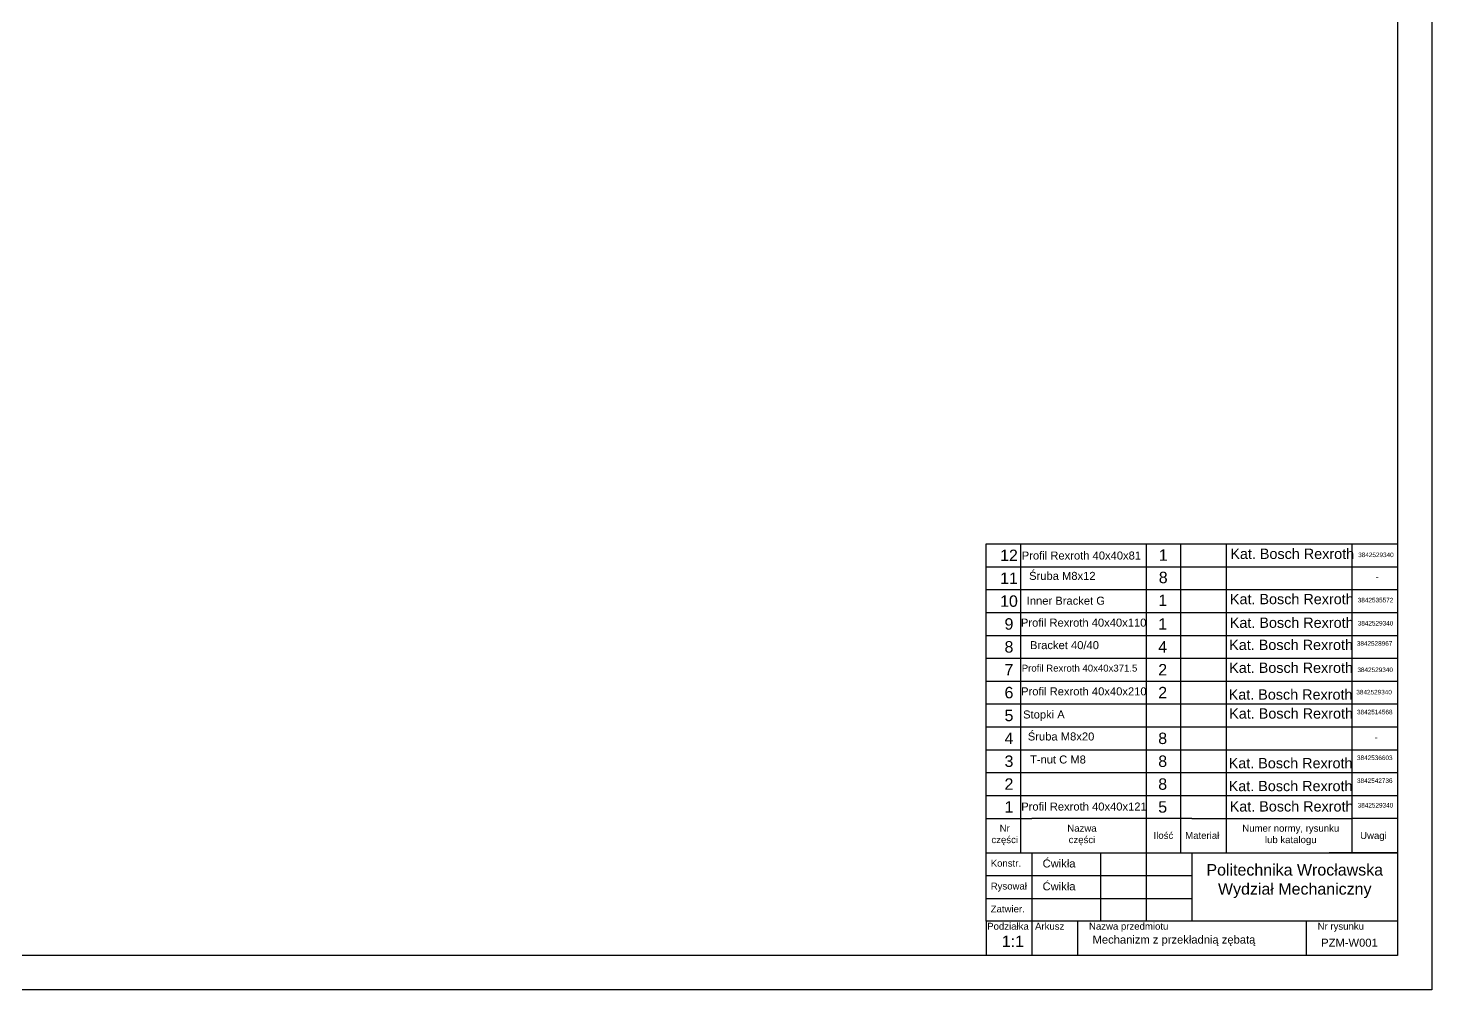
# Model space of a CAD drawing. Header units: millimetres. Extents: x 1269 to 5832, y 527 to 3540.
# Drawn here: x 3839 to 4453, y 623 to 1043 of the extents above; entities that cross this region are included whole.
import ezdxf

# ---------------------------------------------------------------- set-up
doc = ezdxf.new("R2010")
doc.units = ezdxf.units.MM
doc.layers.add('AM_6', color=7, linetype='Continuous', lineweight=50)
doc.styles.get("Standard").update_dxf_attribs({"font": 'arial.ttf'})

msp = doc.modelspace()

# ---------------------------------------------------------------- linework, layer by layer
for p, q in [((4453.423, 1463.935), (4453.423, 622.935)), ((4258.423, 807.935), (4258.423, 817.935)), ((4258.423, 817.935), (4438.423, 817.935)), ((4273.423, 817.935), (4273.423, 807.935)), ((4328.423, 817.935), (4328.423, 807.935)), ((4343.423, 817.935), (4343.423, 807.935)), ((4363.423, 817.935), (4363.423, 807.935)), ((4418.423, 817.935), (4418.423, 807.935)), ((4258.423, 797.935), (4258.423, 807.935)), ((4258.423, 807.935), (4278.423, 807.935)), ((4273.423, 807.935), (4273.423, 797.935)), ((4278.423, 807.935), (4348.423, 807.935)), ((4328.423, 807.935), (4328.423, 797.935)), ((4343.423, 807.935), (4343.423, 797.935)), ((4348.423, 807.935), (4363.423, 807.935)), ((4363.423, 807.935), (4363.423, 797.935)), ((4363.423, 807.935), (4418.423, 807.935)), ((4418.423, 807.935), (4418.423, 797.935)), ((4418.423, 807.935), (4438.423, 807.935)), ((4258.423, 787.935), (4258.423, 797.935)), ((4258.423, 797.935), (4278.423, 797.935)), ((4273.423, 797.935), (4273.423, 787.935)), ((4278.423, 797.935), (4348.423, 797.935)), ((4328.423, 797.935), (4328.423, 787.935)), ((4343.423, 797.935), (4343.423, 787.935)), ((4348.423, 797.935), (4363.423, 797.935)), ((4363.423, 797.935), (4363.423, 787.935)), ((4363.423, 797.935), (4418.423, 797.935)), ((4418.423, 797.935), (4418.423, 787.935)), ((4418.423, 797.935), (4438.423, 797.935)), ((4258.423, 777.935), (4258.423, 787.935)), ((4258.423, 787.935), (4278.423, 787.935)), ((4273.423, 787.935), (4273.423, 777.935)), ((4278.423, 787.935), (4348.423, 787.935)), ((4328.423, 787.935), (4328.423, 777.935)), ((4343.423, 787.935), (4343.423, 777.935)), ((4348.423, 787.935), (4363.423, 787.935)), ((4363.423, 787.935), (4363.423, 777.935)), ((4363.423, 787.935), (4418.423, 787.935)), ((4418.423, 787.935), (4418.423, 777.935)), ((4418.423, 787.935), (4438.423, 787.935)), ((4258.423, 767.935), (4258.423, 777.935)), ((4258.423, 777.935), (4278.423, 777.935)), ((4273.423, 777.935), (4273.423, 767.935)), ((4278.423, 777.935), (4348.423, 777.935)), ((4328.423, 777.935), (4328.423, 767.935)), ((4343.423, 777.935), (4343.423, 767.935)), ((4348.423, 777.935), (4363.423, 777.935)), ((4363.423, 777.935), (4363.423, 767.935)), ((4363.423, 777.935), (4418.423, 777.935)), ((4418.423, 777.935), (4418.423, 767.935)), ((4418.423, 777.935), (4438.423, 777.935)), ((4258.423, 757.935), (4258.423, 767.935)), ((4258.423, 767.935), (4278.423, 767.935)), ((4273.423, 767.935), (4273.423, 757.935)), ((4278.423, 767.935), (4348.423, 767.935)), ((4328.423, 767.935), (4328.423, 757.935)), ((4343.423, 767.935), (4343.423, 757.935)), ((4348.423, 767.935), (4363.423, 767.935)), ((4363.423, 767.935), (4363.423, 757.935)), ((4363.423, 767.935), (4418.423, 767.935)), ((4418.423, 767.935), (4418.423, 757.935)), ((4418.423, 767.935), (4438.423, 767.935)), ((4258.423, 747.935), (4258.423, 757.935)), ((4258.423, 757.935), (4278.423, 757.935)), ((4273.423, 757.935), (4273.423, 747.935)), ((4278.423, 757.935), (4348.423, 757.935)), ((4328.423, 757.935), (4328.423, 747.935)), ((4343.423, 757.935), (4343.423, 747.935)), ((4348.423, 757.935), (4363.423, 757.935)), ((4363.423, 757.935), (4363.423, 747.935)), ((4363.423, 757.935), (4418.423, 757.935)), ((4418.423, 757.935), (4418.423, 747.935)), ((4418.423, 757.935), (4438.423, 757.935)), ((4258.423, 737.935), (4258.423, 747.935)), ((4258.423, 747.935), (4278.423, 747.935)), ((4273.423, 747.935), (4273.423, 737.935)), ((4278.423, 747.935), (4348.423, 747.935)), ((4328.423, 747.935), (4328.423, 737.935)), ((4343.423, 747.935), (4343.423, 737.935)), ((4348.423, 747.935), (4363.423, 747.935)), ((4363.423, 747.935), (4363.423, 737.935)), ((4363.423, 747.935), (4418.423, 747.935)), ((4418.423, 747.935), (4418.423, 737.935)), ((4418.423, 747.935), (4438.423, 747.935)), ((4258.423, 727.935), (4258.423, 737.935)), ((4258.423, 737.935), (4278.423, 737.935)), ((4273.423, 737.935), (4273.423, 727.935)), ((4278.423, 737.935), (4348.423, 737.935)), ((4328.423, 737.935), (4328.423, 727.935)), ((4343.423, 737.935), (4343.423, 727.935)), ((4348.423, 737.935), (4363.423, 737.935)), ((4363.423, 737.935), (4363.423, 727.935)), ((4363.423, 737.935), (4418.423, 737.935)), ((4418.423, 737.935), (4418.423, 727.935)), ((4418.423, 737.935), (4438.423, 737.935)), ((4258.423, 717.935), (4258.423, 727.935)), ((4258.423, 727.935), (4278.423, 727.935)), ((4273.423, 727.935), (4273.423, 717.935)), ((4278.423, 727.935), (4348.423, 727.935)), ((4328.423, 727.935), (4328.423, 717.935)), ((4343.423, 727.935), (4343.423, 717.935)), ((4348.423, 727.935), (4363.423, 727.935)), ((4363.423, 727.935), (4363.423, 717.935)), ((4363.423, 727.935), (4418.423, 727.935)), ((4418.423, 727.935), (4418.423, 717.935)), ((4418.423, 727.935), (4438.423, 727.935)), ((4258.423, 707.935), (4258.423, 717.935)), ((4258.423, 717.935), (4278.423, 717.935)), ((4273.423, 717.935), (4273.423, 707.935)), ((4278.423, 717.935), (4348.423, 717.935)), ((4328.423, 717.935), (4328.423, 707.935)), ((4343.423, 717.935), (4343.423, 707.935)), ((4348.423, 717.935), (4363.423, 717.935)), ((4363.423, 717.935), (4363.423, 707.935)), ((4363.423, 717.935), (4418.423, 717.935)), ((4418.423, 717.935), (4418.423, 707.935)), ((4418.423, 717.935), (4438.423, 717.935)), ((4258.423, 697.935), (4258.423, 707.935)), ((4258.423, 707.935), (4278.423, 707.935)), ((4273.423, 707.935), (4273.423, 697.935)), ((4278.423, 707.935), (4348.423, 707.935)), ((4328.423, 707.935), (4328.423, 697.935)), ((4343.423, 707.935), (4343.423, 697.935)), ((4348.423, 707.935), (4363.423, 707.935)), ((4363.423, 707.935), (4363.423, 697.935)), ((4363.423, 707.935), (4418.423, 707.935)), ((4418.423, 707.935), (4418.423, 697.935)), ((4418.423, 707.935), (4438.423, 707.935)), ((4258.423, 682.935), (4258.423, 697.935)), ((4258.423, 697.935), (4278.423, 697.935)), ((4273.423, 697.935), (4273.423, 682.935)), ((4348.423, 697.935), (4278.423, 697.935)), ((4328.423, 697.935), (4328.423, 682.935)), ((4343.423, 697.935), (4343.423, 682.935)), ((4348.423, 697.935), (4363.423, 697.935)), ((4363.423, 697.935), (4363.423, 682.935)), ((4363.423, 697.935), (4418.423, 697.935)), ((4438.423, 697.935), (4418.423, 697.935)), ((4418.423, 697.935), (4418.423, 682.935)), ((4438.423, 697.935), (4438.423, 697.935)), ((4258.423, 672.935), (4258.423, 682.935)), ((4258.423, 682.935), (4438.423, 682.935)), ((4258.423, 682.935), (4278.423, 682.935)), ((4278.423, 682.935), (4278.423, 672.935)), ((4278.423, 682.935), (4308.423, 682.935)), ((4308.423, 682.935), (4308.423, 672.935)), ((4308.423, 682.935), (4328.423, 682.935)), ((4328.423, 682.935), (4328.423, 672.935)), ((4328.423, 682.935), (4348.423, 682.935)), ((4348.423, 682.935), (4348.423, 672.935)), ((4348.423, 682.935), (4408.423, 682.935)), ((4438.423, 682.935), (4408.423, 682.935)), ((4258.423, 662.935), (4258.423, 672.935)), ((4258.423, 672.935), (4278.423, 672.935)), ((4278.423, 672.935), (4278.423, 662.935)), ((4278.423, 672.935), (4308.423, 672.935)), ((4308.423, 672.935), (4308.423, 662.935)), ((4308.423, 672.935), (4328.423, 672.935)), ((4328.423, 672.935), (4328.423, 662.935)), ((4328.423, 672.935), (4348.423, 672.935)), ((4348.423, 672.935), (4348.423, 662.935)), ((4258.423, 652.935), (4258.423, 662.935)), ((4258.423, 662.935), (4278.423, 662.935)), ((4278.423, 662.935), (4278.423, 652.935)), ((4278.423, 662.935), (4308.423, 662.935)), ((4308.423, 662.935), (4308.423, 652.935)), ((4308.423, 662.935), (4328.423, 662.935)), ((4328.423, 662.935), (4328.423, 652.935)), ((4328.423, 662.935), (4348.423, 662.935)), ((4348.423, 662.935), (4348.423, 652.935)), ((4438.423, 652.935), (4258.423, 652.935)), ((4258.423, 652.935), (4258.423, 637.935)), ((4278.423, 652.935), (4278.423, 637.935)), ((4298.423, 652.935), (4298.423, 637.935)), ((4398.423, 652.935), (4398.423, 637.935)), ((4453.423, 622.935), (3264.423, 622.935))]:
    msp.add_line(p, q)
msp.add_lwpolyline([(3334.423, 1448.935), (4438.423, 1448.935), (4438.423, 637.935), (3334.423, 637.935)], close=True)

# ---------------------------------------------------------------- texts
at = {"layer": 'AM_6', "color": 7, "lineweight": 50, "attachment_point": 1}
for s, width, heights, insert, char_height in [('\\pxqc;12', 20, [0], (4258.423, 815.42), 5), ('\\pxql;Profil Rexroth 40x40x81', 64.75384, [3.552], (4274.017, 814.595), 3.5), ('\\pxqc;1', 14.46452, [5], (4328.652, 815.531), 5), ('\\pxqc;Kat. Bosch Rexroth', 75, [5.168], (4354.821, 815.84), 4.5), ('\\pxqc;3842529340', 20, [0], (4418.939, 814.14), 2), ('\\pxqc;11', 20, [0], (4258.423, 805.42), 5), ('\\pxql;Śruba {\\C256;M8x12}', 64.75384, [3.552], (4277.22, 805.701), 3.5), ('\\pxqc;8', 14.46452, [5], (4328.657, 805.751), 5), ('\\pxqc;-', 20, [0], (4419.518, 805.167), 3), ('\\pxqc;10', 20, [0], (4258.423, 795.42), 5), ('\\pxql;Inner Bracket G', 64.75384, [3.552], (4276.179, 794.841), 3.5), ('\\pxqc;1', 14.46452, [5], (4328.47, 795.752), 5), ('\\pxqc;Kat. Bosch Rexroth', 75, [5.168], (4354.638, 796.061), 4.5), ('\\pxqc;{\\C256;3842535572}', 20, [0], (4418.757, 794.361), 2), ('\\pxqc;9', 20, [0], (4258.423, 785.42), 5), ('\\pxql;Profil Rexroth 40x40x110', 64.75384, [3.552], (4273.647, 785.261), 3.5), ('\\pxqc;1', 14.46452, [5], (4328.423, 785.42), 5), ('\\pxqc;Kat. Bosch Rexroth', 75, [5.168], (4354.591, 785.729), 4.5), ('\\pxqc;3842529340', 20, [0], (4418.745, 784.235), 2), ('\\pxqc;8', 20, [0], (4258.423, 775.42), 5), ('\\pxql;Bracket 40/40', 64.75384, [3.552], (4277.619, 775.42), 3.5), ('\\pxqc;4', 14.46452, [5], (4328.423, 775.42), 5), ('\\pxqc;Kat. Bosch Rexroth', 75, [5.168], (4354.327, 776.041), 4.5), ('\\pxqc;{\\C256;3842528967}', 21.82718, [0], (4417.438, 775.42), 2), ('\\pxqc;7', 20, [0], (4258.423, 765.42), 5), ('\\pxql;Profil Rexroth 40x40x371.5', 64.75384, [3.552], (4274.021, 765.105), 3), ('\\pxqc;2', 14.46452, [5], (4328.423, 765.42), 5), ('\\pxqc;Kat. Bosch Rexroth', 75, [5.168], (4354.327, 766.041), 4.5), ('\\pxqc;3842529340', 20, [0], (4418.599, 763.879), 2), ('\\pxqc;6', 20, [0], (4258.423, 755.42), 5), ('\\pxql;Profil Rexroth 40x40x210', 64.75384, [3.552], (4273.723, 755.205), 3.5), ('\\pxqc;2', 14.46452, [5], (4328.423, 755.42), 5), ('\\pxqc;Kat. Bosch Rexroth', 75, [5.168], (4354.103, 754.324), 4.5), ('\\pxqc;3842529340', 20, [0], (4418.124, 754.115), 2), ('\\pxqc;5', 20, [0], (4258.423, 745.42), 5), ('\\pxql;Stopki A', 53.82264, [11.391], (4274.6, 745.096), 3.5), ('\\pxqc;Kat. Bosch Rexroth', 75, [5.168], (4354.327, 746.041), 4.5), ('\\pxqc;{\\H0.66667x;\\C256;3842514568}', 20, [0], (4418.423, 745.42), 3), ('\\pxqc;4', 20, [0], (4258.423, 735.42), 5), ('\\pxql;Śruba {\\C256;M8x20}', 64.75384, [3.552], (4276.674, 735.483), 3.5), ('\\pxqc;8', 14.46452, [5], (4328.423, 735.42), 5), ('\\pxqc;-', 20, [0], (4418.973, 734.95), 3), ('\\pxqc;3', 20, [0], (4258.423, 725.42), 5), ('\\pxql;T-nut C M8', 64.75384, [3.552], (4277.619, 725.42), 3.5), ('\\pxqc;8', 14.46452, [5], (4328.423, 725.42), 5), ('\\pxqc;{\\H0.66667x;\\C256;3842536603}', 20, [5.804], (4418.423, 725.42), 3), ('\\pxqc;Kat. Bosch Rexroth', 75, [5.168], (4354.103, 724.324), 4.5), ('\\pxqc;2', 20, [0], (4258.423, 715.42), 5), ('\\pxqc;8', 14.46452, [5], (4328.423, 715.42), 5), ('\\pxqc;Kat. Bosch Rexroth', 75, [5.168], (4354.103, 714.324), 4.5), ('\\pxqc;3842542736', 20, [0], (4418.423, 715.42), 2), ('\\pxqc;1', 20, [0], (4258.423, 705.42), 5), ('\\pxql;Profil Rexroth 40x40x121', 64.75384, [3.552], (4273.783, 704.846), 3.5), ('\\pxqc;5', 14.46452, [5], (4328.423, 705.42), 5), ('\\pxqc;Kat. Bosch Rexroth', 75, [5.168], (4354.539, 705.42), 4.5), ('\\pxqc;3842529340', 20, [0], (4418.72, 704.653), 2), ('\\pxqc;Politechnika Wrocławska\\PWydział Mechaniczny', 90, [0], (4348.423, 677.935), 5), ('  1:1', 85.18677, [0], (4261.387, 646.685), 5), ('Mechanizm z przekładnią zębatą', 85.18677, [0], (4304.996, 646.685), 3.5), ('PZM-W001', 85.18677, [0], (4404.996, 645.329), 3.5)]:
    msp.add_mtext_dynamic_manual_height_columns(s, width=width, gutter_width=25, heights=heights, dxfattribs=dict(at, insert=insert, char_height=char_height))
at = {"layer": 'AM_6', "attachment_point": 1}
for s, width, gutter_width, heights, insert, char_height in [('\\pxqc;Nr \\Pczęści', 12.10998, 17.5, [9.216], (4260.503, 695.108), 3), ('\\pxqc;Nazwa \\Pczęści', 53.86916, 0, [12.174], (4273.423, 695.108), 3), ('\\pxqc;Numer normy, rysunku\\Plub katalogu', 52.35406, 17.5, [10.237], (4365.503, 695.108), 3), ('\\pxqc;Ilość', 10.94046, 17.5, [2.997], (4330.503, 691.951), 3), ('Materiał', 17.34976, 17.5, [4.842], (4345.503, 691.951), 3), ('\\pxqc;Uwagi', 14.6818, 17.5, [3.485], (4420.503, 691.951), 3), ('Konstr.', 12.67442, 17.5, [0], (4260.44, 679.832), 3), ('Ćwikła', 21.52838, 17.5, [0], (4283.13, 679.973), 3.5), ('Rysował', 12.67442, 17.5, [0], (4260.44, 669.832), 3), ('Ćwikła', 21.52838, 17.5, [0], (4283.13, 669.973), 3.5), ('Zatwier.', 12.67442, 17.5, [0], (4260.44, 659.832), 3), ('Podziałka', 44.31477, 17.5, [5.119], (4258.91, 652.267), 3), ('Arkusz', 44.31477, 17.5, [5.119], (4279.838, 652.267), 3), ('Nazwa przedmiotu', 44.31477, 17.5, [5.119], (4303.433, 652.267), 3), ('Nr rysunku', 44.31477, 17.5, [5.119], (4403.433, 652.267), 3)]:
    msp.add_mtext_dynamic_manual_height_columns(s, width=width, gutter_width=gutter_width, heights=heights, dxfattribs=dict(at, insert=insert, char_height=char_height))

doc.saveas('drawing.dxf')
